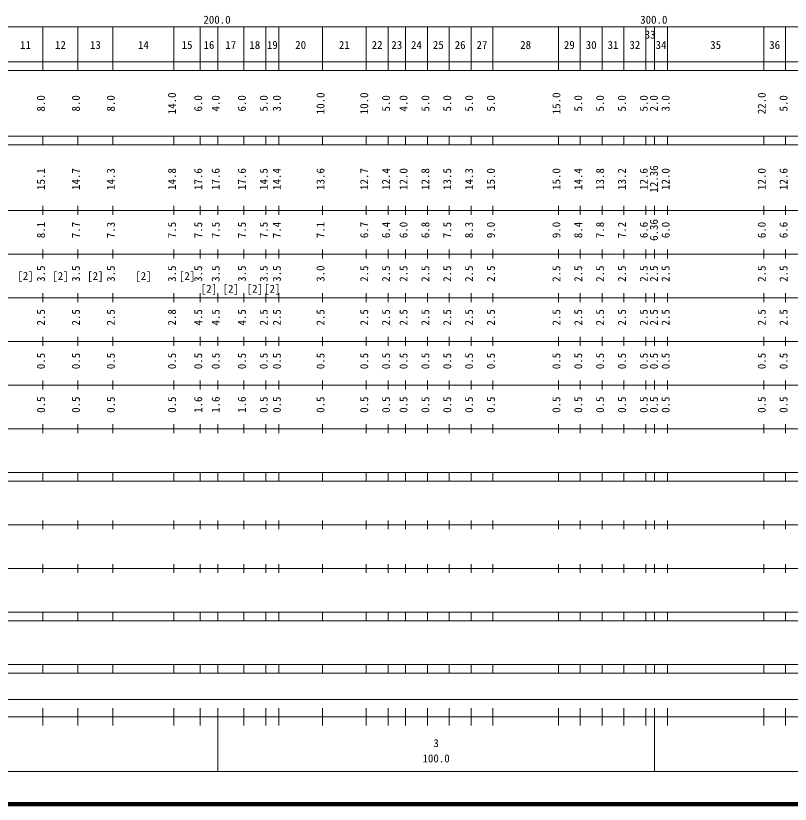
# Model space of a CAD drawing. Units: millimetres on the paper, enlarged 1000 times. Extents: x 40000 to 680000, y 20000 to 380000.
# Drawn here: x 221781 to 399070, y 20000 to 200558 of the extents above; entities that cross this region are included whole.
import ezdxf
from ezdxf.enums import TextEntityAlignment as Align

# ---------------------------------------------------------------- set-up
doc = ezdxf.new("R2010")
doc.units = ezdxf.units.MM
doc.header["$LTSCALE"] = 1000
doc.layers.add('M-TTL', color=2, linetype='Continuous', lineweight=140)
doc.layers.add('M-TTL-BAND', color=7, linetype='Continuous', lineweight=13)
doc.styles.add('ＭＳ ゴシック', font='')
doc.styles.get('ＭＳ ゴシック').set_extended_font_data('MS Gothic')

msp = doc.modelspace()

# ---------------------------------------------------------------- linework, layer by layer
at = {"layer": 'M-TTL'}
msp.add_line((40000, 20000), (680000, 20000), dxfattribs=at)
at = {"layer": 'M-TTL-BAND'}
for p, q in [((68000, 198000), (579000, 198000)), ((228000, 188000), (228000, 198000)), ((236000, 188000), (236000, 198000)), ((244000, 188000), (244000, 198000)), ((258000, 188000), (258000, 198000)), ((264000, 188000), (264000, 198000)), ((268000, 188000), (268000, 198000)), ((274000, 188000), (274000, 198000)), ((279000, 188000), (279000, 198000)), ((282000, 188000), (282000, 198000)), ((292000, 188000), (292000, 198000)), ((302000, 188000), (302000, 198000)), ((307000, 188000), (307000, 198000)), ((311000, 188000), (311000, 198000)), ((316000, 188000), (316000, 198000)), ((321000, 188000), (321000, 198000)), ((326000, 188000), (326000, 198000)), ((331000, 188000), (331000, 198000)), ((346000, 188000), (346000, 198000)), ((351000, 188000), (351000, 198000)), ((356000, 188000), (356000, 198000)), ((361000, 188000), (361000, 198000)), ((366000, 188000), (366000, 198000)), ((368000, 188000), (368000, 198000)), ((371000, 188000), (371000, 198000)), ((393000, 188000), (393000, 198000)), ((398000, 188000), (398000, 198000)), ((40000, 190000), (579000, 190000)), ((40000, 188000), (579000, 188000)), ((40000, 173000), (579000, 173000)), ((228000, 171000), (228000, 173000)), ((236000, 171000), (236000, 173000)), ((244000, 171000), (244000, 173000)), ((258000, 171000), (258000, 173000)), ((264000, 171000), (264000, 173000)), ((268000, 171000), (268000, 173000)), ((274000, 171000), (274000, 173000)), ((279000, 171000), (279000, 173000)), ((282000, 171000), (282000, 173000)), ((292000, 171000), (292000, 173000)), ((302000, 171000), (302000, 173000)), ((307000, 171000), (307000, 173000)), ((311000, 171000), (311000, 173000)), ((316000, 171000), (316000, 173000)), ((321000, 171000), (321000, 173000)), ((326000, 171000), (326000, 173000)), ((331000, 171000), (331000, 173000)), ((346000, 171000), (346000, 173000)), ((351000, 171000), (351000, 173000)), ((356000, 171000), (356000, 173000)), ((361000, 171000), (361000, 173000)), ((366000, 171000), (366000, 173000)), ((368000, 171000), (368000, 173000)), ((371000, 171000), (371000, 173000)), ((393000, 171000), (393000, 173000)), ((398000, 171000), (398000, 173000)), ((40000, 171000), (579000, 171000)), ((40000, 156000), (579000, 156000)), ((228000, 155000), (228000, 157000)), ((236000, 155000), (236000, 157000)), ((244000, 155000), (244000, 157000)), ((258000, 155000), (258000, 157000)), ((264000, 155000), (264000, 157000)), ((268000, 155000), (268000, 157000)), ((274000, 155000), (274000, 157000)), ((279000, 155000), (279000, 157000)), ((282000, 155000), (282000, 157000)), ((292000, 155000), (292000, 157000)), ((302000, 155000), (302000, 157000)), ((307000, 155000), (307000, 157000)), ((311000, 155000), (311000, 157000)), ((316000, 155000), (316000, 157000)), ((321000, 155000), (321000, 157000)), ((326000, 155000), (326000, 157000)), ((331000, 155000), (331000, 157000)), ((346000, 155000), (346000, 157000)), ((351000, 155000), (351000, 157000)), ((356000, 155000), (356000, 157000)), ((361000, 155000), (361000, 157000)), ((366000, 155000), (366000, 157000)), ((368000, 155000), (368000, 157000)), ((371000, 155000), (371000, 157000)), ((393000, 155000), (393000, 157000)), ((398000, 155000), (398000, 157000)), ((228000, 145000), (228000, 147000)), ((236000, 145000), (236000, 147000)), ((244000, 145000), (244000, 147000)), ((258000, 145000), (258000, 147000)), ((264000, 145000), (264000, 147000)), ((268000, 145000), (268000, 147000)), ((274000, 145000), (274000, 147000)), ((279000, 145000), (279000, 147000)), ((282000, 145000), (282000, 147000)), ((292000, 145000), (292000, 147000)), ((302000, 145000), (302000, 147000)), ((307000, 145000), (307000, 147000)), ((311000, 145000), (311000, 147000)), ((316000, 145000), (316000, 147000)), ((321000, 145000), (321000, 147000)), ((326000, 145000), (326000, 147000)), ((331000, 145000), (331000, 147000)), ((346000, 145000), (346000, 147000)), ((351000, 145000), (351000, 147000)), ((356000, 145000), (356000, 147000)), ((361000, 145000), (361000, 147000)), ((366000, 145000), (366000, 147000)), ((368000, 145000), (368000, 147000)), ((371000, 145000), (371000, 147000)), ((393000, 145000), (393000, 147000)), ((398000, 145000), (398000, 147000)), ((46000, 146000), (579000, 146000)), ((52000, 136000), (579000, 136000)), ((228000, 135000), (228000, 137000)), ((236000, 135000), (236000, 137000)), ((244000, 135000), (244000, 137000)), ((258000, 135000), (258000, 137000)), ((264000, 135000), (264000, 137000)), ((268000, 135000), (268000, 137000)), ((274000, 135000), (274000, 137000)), ((279000, 135000), (279000, 137000)), ((282000, 135000), (282000, 137000)), ((292000, 135000), (292000, 137000)), ((302000, 135000), (302000, 137000)), ((307000, 135000), (307000, 137000)), ((311000, 135000), (311000, 137000)), ((316000, 135000), (316000, 137000)), ((321000, 135000), (321000, 137000)), ((326000, 135000), (326000, 137000)), ((331000, 135000), (331000, 137000)), ((346000, 135000), (346000, 137000)), ((351000, 135000), (351000, 137000)), ((356000, 135000), (356000, 137000)), ((361000, 135000), (361000, 137000)), ((366000, 135000), (366000, 137000)), ((368000, 135000), (368000, 137000)), ((371000, 135000), (371000, 137000)), ((393000, 135000), (393000, 137000)), ((398000, 135000), (398000, 137000)), ((228000, 125000), (228000, 127000)), ((236000, 125000), (236000, 127000)), ((244000, 125000), (244000, 127000)), ((258000, 125000), (258000, 127000)), ((264000, 125000), (264000, 127000)), ((268000, 125000), (268000, 127000)), ((274000, 125000), (274000, 127000)), ((279000, 125000), (279000, 127000)), ((282000, 125000), (282000, 127000)), ((292000, 125000), (292000, 127000)), ((302000, 125000), (302000, 127000)), ((307000, 125000), (307000, 127000)), ((311000, 125000), (311000, 127000)), ((316000, 125000), (316000, 127000)), ((321000, 125000), (321000, 127000)), ((326000, 125000), (326000, 127000)), ((331000, 125000), (331000, 127000)), ((346000, 125000), (346000, 127000)), ((351000, 125000), (351000, 127000)), ((356000, 125000), (356000, 127000)), ((361000, 125000), (361000, 127000)), ((366000, 125000), (366000, 127000)), ((368000, 125000), (368000, 127000)), ((371000, 125000), (371000, 127000)), ((393000, 125000), (393000, 127000)), ((398000, 125000), (398000, 127000)), ((46000, 126000), (579000, 126000)), ((52000, 116000), (579000, 116000)), ((228000, 115000), (228000, 117000)), ((236000, 115000), (236000, 117000)), ((244000, 115000), (244000, 117000)), ((258000, 115000), (258000, 117000)), ((264000, 115000), (264000, 117000)), ((268000, 115000), (268000, 117000)), ((274000, 115000), (274000, 117000)), ((279000, 115000), (279000, 117000)), ((282000, 115000), (282000, 117000)), ((292000, 115000), (292000, 117000)), ((302000, 115000), (302000, 117000)), ((307000, 115000), (307000, 117000)), ((311000, 115000), (311000, 117000)), ((316000, 115000), (316000, 117000)), ((321000, 115000), (321000, 117000)), ((326000, 115000), (326000, 117000)), ((331000, 115000), (331000, 117000)), ((346000, 115000), (346000, 117000)), ((351000, 115000), (351000, 117000)), ((356000, 115000), (356000, 117000)), ((361000, 115000), (361000, 117000)), ((366000, 115000), (366000, 117000)), ((368000, 115000), (368000, 117000)), ((371000, 115000), (371000, 117000)), ((393000, 115000), (393000, 117000)), ((398000, 115000), (398000, 117000)), ((228000, 105000), (228000, 107000)), ((236000, 105000), (236000, 107000)), ((244000, 105000), (244000, 107000)), ((258000, 105000), (258000, 107000)), ((264000, 105000), (264000, 107000)), ((268000, 105000), (268000, 107000)), ((274000, 105000), (274000, 107000)), ((279000, 105000), (279000, 107000)), ((282000, 105000), (282000, 107000)), ((292000, 105000), (292000, 107000)), ((302000, 105000), (302000, 107000)), ((307000, 105000), (307000, 107000)), ((311000, 105000), (311000, 107000)), ((316000, 105000), (316000, 107000)), ((321000, 105000), (321000, 107000)), ((326000, 105000), (326000, 107000)), ((331000, 105000), (331000, 107000)), ((346000, 105000), (346000, 107000)), ((351000, 105000), (351000, 107000)), ((356000, 105000), (356000, 107000)), ((361000, 105000), (361000, 107000)), ((366000, 105000), (366000, 107000)), ((368000, 105000), (368000, 107000)), ((371000, 105000), (371000, 107000)), ((393000, 105000), (393000, 107000)), ((398000, 105000), (398000, 107000)), ((46000, 106000), (579000, 106000)), ((40000, 96000), (579000, 96000)), ((228000, 94000), (228000, 96000)), ((236000, 94000), (236000, 96000)), ((244000, 94000), (244000, 96000)), ((258000, 94000), (258000, 96000)), ((264000, 94000), (264000, 96000)), ((268000, 94000), (268000, 96000)), ((274000, 94000), (274000, 96000)), ((279000, 94000), (279000, 96000)), ((282000, 94000), (282000, 96000)), ((292000, 94000), (292000, 96000)), ((302000, 94000), (302000, 96000)), ((307000, 94000), (307000, 96000)), ((311000, 94000), (311000, 96000)), ((316000, 94000), (316000, 96000)), ((321000, 94000), (321000, 96000)), ((326000, 94000), (326000, 96000)), ((331000, 94000), (331000, 96000)), ((346000, 94000), (346000, 96000)), ((351000, 94000), (351000, 96000)), ((356000, 94000), (356000, 96000)), ((361000, 94000), (361000, 96000)), ((366000, 94000), (366000, 96000)), ((368000, 94000), (368000, 96000)), ((371000, 94000), (371000, 96000)), ((393000, 94000), (393000, 96000)), ((398000, 94000), (398000, 96000)), ((40000, 94000), (579000, 94000)), ((228000, 83000), (228000, 85000)), ((236000, 83000), (236000, 85000)), ((244000, 83000), (244000, 85000)), ((258000, 83000), (258000, 85000)), ((264000, 83000), (264000, 85000)), ((268000, 83000), (268000, 85000)), ((274000, 83000), (274000, 85000)), ((279000, 83000), (279000, 85000)), ((282000, 83000), (282000, 85000)), ((292000, 83000), (292000, 85000)), ((302000, 83000), (302000, 85000)), ((307000, 83000), (307000, 85000)), ((311000, 83000), (311000, 85000)), ((316000, 83000), (316000, 85000)), ((321000, 83000), (321000, 85000)), ((326000, 83000), (326000, 85000)), ((331000, 83000), (331000, 85000)), ((346000, 83000), (346000, 85000)), ((351000, 83000), (351000, 85000)), ((356000, 83000), (356000, 85000)), ((361000, 83000), (361000, 85000)), ((366000, 83000), (366000, 85000)), ((368000, 83000), (368000, 85000)), ((371000, 83000), (371000, 85000)), ((393000, 83000), (393000, 85000)), ((398000, 83000), (398000, 85000)), ((49000, 84000), (579000, 84000)), ((228000, 73000), (228000, 75000)), ((236000, 73000), (236000, 75000)), ((244000, 73000), (244000, 75000)), ((258000, 73000), (258000, 75000)), ((264000, 73000), (264000, 75000)), ((268000, 73000), (268000, 75000)), ((274000, 73000), (274000, 75000)), ((279000, 73000), (279000, 75000)), ((282000, 73000), (282000, 75000)), ((292000, 73000), (292000, 75000)), ((302000, 73000), (302000, 75000)), ((307000, 73000), (307000, 75000)), ((311000, 73000), (311000, 75000)), ((316000, 73000), (316000, 75000)), ((321000, 73000), (321000, 75000)), ((326000, 73000), (326000, 75000)), ((331000, 73000), (331000, 75000)), ((346000, 73000), (346000, 75000)), ((351000, 73000), (351000, 75000)), ((356000, 73000), (356000, 75000)), ((361000, 73000), (361000, 75000)), ((366000, 73000), (366000, 75000)), ((368000, 73000), (368000, 75000)), ((371000, 73000), (371000, 75000)), ((393000, 73000), (393000, 75000)), ((398000, 73000), (398000, 75000)), ((40000, 74000), (579000, 74000)), ((40000, 64000), (579000, 64000)), ((228000, 62000), (228000, 64000)), ((236000, 62000), (236000, 64000)), ((244000, 62000), (244000, 64000)), ((258000, 62000), (258000, 64000)), ((264000, 62000), (264000, 64000)), ((268000, 62000), (268000, 64000)), ((274000, 62000), (274000, 64000)), ((279000, 62000), (279000, 64000)), ((282000, 62000), (282000, 64000)), ((292000, 62000), (292000, 64000)), ((302000, 62000), (302000, 64000)), ((307000, 62000), (307000, 64000)), ((311000, 62000), (311000, 64000)), ((316000, 62000), (316000, 64000)), ((321000, 62000), (321000, 64000)), ((326000, 62000), (326000, 64000)), ((331000, 62000), (331000, 64000)), ((346000, 62000), (346000, 64000)), ((351000, 62000), (351000, 64000)), ((356000, 62000), (356000, 64000)), ((361000, 62000), (361000, 64000)), ((366000, 62000), (366000, 64000)), ((368000, 62000), (368000, 64000)), ((371000, 62000), (371000, 64000)), ((393000, 62000), (393000, 64000)), ((398000, 62000), (398000, 64000)), ((40000, 62000), (579000, 62000)), ((40000, 52000), (579000, 52000)), ((228000, 50000), (228000, 52000)), ((236000, 50000), (236000, 52000)), ((244000, 50000), (244000, 52000)), ((258000, 50000), (258000, 52000)), ((264000, 50000), (264000, 52000)), ((268000, 50000), (268000, 52000)), ((274000, 50000), (274000, 52000)), ((279000, 50000), (279000, 52000)), ((282000, 50000), (282000, 52000)), ((292000, 50000), (292000, 52000)), ((302000, 50000), (302000, 52000)), ((307000, 50000), (307000, 52000)), ((311000, 50000), (311000, 52000)), ((316000, 50000), (316000, 52000)), ((321000, 50000), (321000, 52000)), ((326000, 50000), (326000, 52000)), ((331000, 50000), (331000, 52000)), ((346000, 50000), (346000, 52000)), ((351000, 50000), (351000, 52000)), ((356000, 50000), (356000, 52000)), ((361000, 50000), (361000, 52000)), ((366000, 50000), (366000, 52000)), ((368000, 50000), (368000, 52000)), ((371000, 50000), (371000, 52000)), ((393000, 50000), (393000, 52000)), ((398000, 50000), (398000, 52000)), ((40000, 50000), (579000, 50000)), ((71000, 44000), (563000, 44000)), ((228000, 38000), (228000, 42000)), ((236000, 38000), (236000, 42000)), ((244000, 38000), (244000, 42000)), ((258000, 38000), (258000, 42000)), ((264000, 38000), (264000, 42000)), ((268000, 27500), (268000, 42000)), ((274000, 38000), (274000, 42000)), ((279000, 38000), (279000, 42000)), ((282000, 38000), (282000, 42000)), ((292000, 38000), (292000, 42000)), ((302000, 38000), (302000, 42000)), ((307000, 38000), (307000, 42000)), ((311000, 38000), (311000, 42000)), ((316000, 38000), (316000, 42000)), ((321000, 38000), (321000, 42000)), ((326000, 38000), (326000, 42000)), ((331000, 38000), (331000, 42000)), ((346000, 38000), (346000, 42000)), ((351000, 38000), (351000, 42000)), ((356000, 38000), (356000, 42000)), ((361000, 38000), (361000, 42000)), ((366000, 38000), (366000, 42000)), ((368000, 27500), (368000, 42000)), ((371000, 38000), (371000, 42000)), ((393000, 38000), (393000, 42000)), ((398000, 38000), (398000, 42000)), ((40000, 40000), (579000, 40000)), ((68000, 27500), (579000, 27500))]:
    msp.add_line(p, q, dxfattribs=at)

# ---------------------------------------------------------------- texts
at = {"layer": 'M-TTL-BAND', "style": 'ＭＳ ゴシック'}
for s, p in [('200.0', (267844, 198195)), ('300.0', (367844, 198195)), ('33', (367000, 194775)), ('11', (224000, 192405)), ('12', (232000, 192405)), ('13', (240000, 192405)), ('14', (251000, 192405)), ('15', (261000, 192405)), ('16', (266000, 192405)), ('17', (271000, 192405)), ('18', (276500, 192405)), ('19', (280500, 192405)), ('20', (287000, 192405)), ('21', (297000, 192405)), ('22', (304500, 192405)), ('23', (309000, 192405)), ('24', (313500, 192405)), ('25', (318500, 192405)), ('26', (323500, 192405)), ('27', (328500, 192405)), ('28', (338500, 192405)), ('29', (348500, 192405)), ('30', (353500, 192405)), ('31', (358500, 192405)), ('32', (363500, 192405)), ('34', (369500, 192405)), ('35', (382000, 192405)), ('36', (395500, 192405)), ('[2]', (224000, 139500)), ('[2]', (232000, 139500)), ('[2]', (240000, 139500)), ('[2]', (251000, 139500)), ('[2]', (261000, 139500)), ('[2]', (266000, 136585)), ('[2]', (271000, 136585)), ('[2]', (276500, 136585)), ('[2]', (280500, 136585)), ('3', (318000, 32523)), ('100.0', (318000, 29033))]:
    msp.add_text(s, height=1833, dxfattribs=at).set_placement(p, align=Align.BOTTOM_CENTER)
for s, p in [('14.0', (259000, 180500)), ('10.0', (293000, 180500)), ('10.0', (303000, 180500)), ('15.0', (347000, 180500)), ('22.0', (394000, 180500)), ('8.0', (229000, 180500)), ('8.0', (237000, 180500)), ('8.0', (245000, 180500)), ('6.0', (265000, 180500)), ('4.0', (269000, 180500)), ('6.0', (275000, 180500)), ('5.0', (280000, 180500)), ('3.0', (283000, 180500)), ('5.0', (308000, 180500)), ('4.0', (312000, 180500)), ('5.0', (317000, 180500)), ('5.0', (322000, 180500)), ('5.0', (327000, 180500)), ('5.0', (332000, 180500)), ('5.0', (352000, 180500)), ('5.0', (357000, 180500)), ('5.0', (362000, 180500)), ('5.0', (367000, 180500)), ('2.0', (369315, 180500)), ('3.0', (372000, 180500)), ('5.0', (399000, 180500)), ('12.36', (369315, 163174)), ('15.1', (229000, 163174)), ('14.7', (237000, 163174)), ('14.3', (245000, 163174)), ('14.8', (259000, 163174)), ('17.6', (265000, 163174)), ('17.6', (269000, 163174)), ('17.6', (275000, 163174)), ('14.5', (280000, 163174)), ('14.4', (283000, 163174)), ('13.6', (293000, 163174)), ('12.7', (303000, 163174)), ('12.4', (308000, 163174)), ('12.0', (312000, 163174)), ('12.8', (317000, 163174)), ('13.5', (322000, 163174)), ('14.3', (327000, 163174)), ('15.0', (332000, 163174)), ('15.0', (347000, 163174)), ('14.4', (352000, 163174)), ('13.8', (357000, 163174)), ('13.2', (362000, 163174)), ('12.6', (367000, 163174)), ('12.0', (372000, 163174)), ('12.0', (394000, 163174)), ('12.6', (399000, 163174)), ('6.36', (369315, 151500)), ('8.1', (229000, 151500)), ('7.7', (237000, 151500)), ('7.3', (245000, 151500)), ('7.5', (259000, 151500)), ('7.5', (265000, 151500)), ('7.5', (269000, 151500)), ('7.5', (275000, 151500)), ('7.5', (280000, 151500)), ('7.4', (283000, 151500)), ('7.1', (293000, 151500)), ('6.7', (303000, 151500)), ('6.4', (308000, 151500)), ('6.0', (312000, 151500)), ('6.8', (317000, 151500)), ('7.5', (322000, 151500)), ('8.3', (327000, 151500)), ('9.0', (332000, 151500)), ('9.0', (347000, 151500)), ('8.4', (352000, 151500)), ('7.8', (357000, 151500)), ('7.2', (362000, 151500)), ('6.6', (367000, 151500)), ('6.0', (372000, 151500)), ('6.0', (394000, 151500)), ('6.6', (399000, 151500)), ('3.5', (229000, 141500)), ('3.5', (237000, 141500)), ('3.5', (245000, 141500)), ('3.5', (259000, 141500)), ('3.5', (265000, 141500)), ('3.5', (269000, 141500)), ('3.5', (275000, 141500)), ('3.5', (280000, 141500)), ('3.5', (283000, 141500)), ('3.0', (293000, 141500)), ('2.5', (303000, 141500)), ('2.5', (308000, 141500)), ('2.5', (312000, 141500)), ('2.5', (317000, 141500)), ('2.5', (322000, 141500)), ('2.5', (327000, 141500)), ('2.5', (332000, 141500)), ('2.5', (347000, 141500)), ('2.5', (352000, 141500)), ('2.5', (357000, 141500)), ('2.5', (362000, 141500)), ('2.5', (367000, 141500)), ('2.5', (369315, 141500)), ('2.5', (372000, 141500)), ('2.5', (394000, 141500)), ('2.5', (399000, 141500)), ('2.5', (229000, 131500)), ('2.5', (237000, 131500)), ('2.5', (245000, 131500)), ('2.8', (259000, 131500)), ('4.5', (265000, 131500)), ('4.5', (269000, 131500)), ('4.5', (275000, 131500)), ('2.5', (280000, 131500)), ('2.5', (283000, 131500)), ('2.5', (293000, 131500)), ('2.5', (303000, 131500)), ('2.5', (308000, 131500)), ('2.5', (312000, 131500)), ('2.5', (317000, 131500)), ('2.5', (322000, 131500)), ('2.5', (327000, 131500)), ('2.5', (332000, 131500)), ('2.5', (347000, 131500)), ('2.5', (352000, 131500)), ('2.5', (357000, 131500)), ('2.5', (362000, 131500)), ('2.5', (367000, 131500)), ('2.5', (369315, 131500)), ('2.5', (372000, 131500)), ('2.5', (394000, 131500)), ('2.5', (399000, 131500)), ('0.5', (229000, 121500)), ('0.5', (237000, 121500)), ('0.5', (245000, 121500)), ('0.5', (259000, 121500)), ('0.5', (265000, 121500)), ('0.5', (269000, 121500)), ('0.5', (275000, 121500)), ('0.5', (280000, 121500)), ('0.5', (283000, 121500)), ('0.5', (293000, 121500)), ('0.5', (303000, 121500)), ('0.5', (308000, 121500)), ('0.5', (312000, 121500)), ('0.5', (317000, 121500)), ('0.5', (322000, 121500)), ('0.5', (327000, 121500)), ('0.5', (332000, 121500)), ('0.5', (347000, 121500)), ('0.5', (352000, 121500)), ('0.5', (357000, 121500)), ('0.5', (362000, 121500)), ('0.5', (367000, 121500)), ('0.5', (369315, 121500)), ('0.5', (372000, 121500)), ('0.5', (394000, 121500)), ('0.5', (399000, 121500)), ('0.5', (229000, 111500)), ('0.5', (237000, 111500)), ('0.5', (245000, 111500)), ('0.5', (259000, 111500)), ('1.6', (265000, 111500)), ('1.6', (269000, 111500)), ('1.6', (275000, 111500)), ('0.5', (280000, 111500)), ('0.5', (283000, 111500)), ('0.5', (293000, 111500)), ('0.5', (303000, 111500)), ('0.5', (308000, 111500)), ('0.5', (312000, 111500)), ('0.5', (317000, 111500)), ('0.5', (322000, 111500)), ('0.5', (327000, 111500)), ('0.5', (332000, 111500)), ('0.5', (347000, 111500)), ('0.5', (352000, 111500)), ('0.5', (357000, 111500)), ('0.5', (362000, 111500)), ('0.5', (367000, 111500)), ('0.5', (369315, 111500)), ('0.5', (372000, 111500)), ('0.5', (394000, 111500)), ('0.5', (399000, 111500))]:
    msp.add_text(s, height=1833, rotation=90, dxfattribs=at).set_placement(p, align=Align.BOTTOM_CENTER)

doc.saveas('drawing.dxf')
